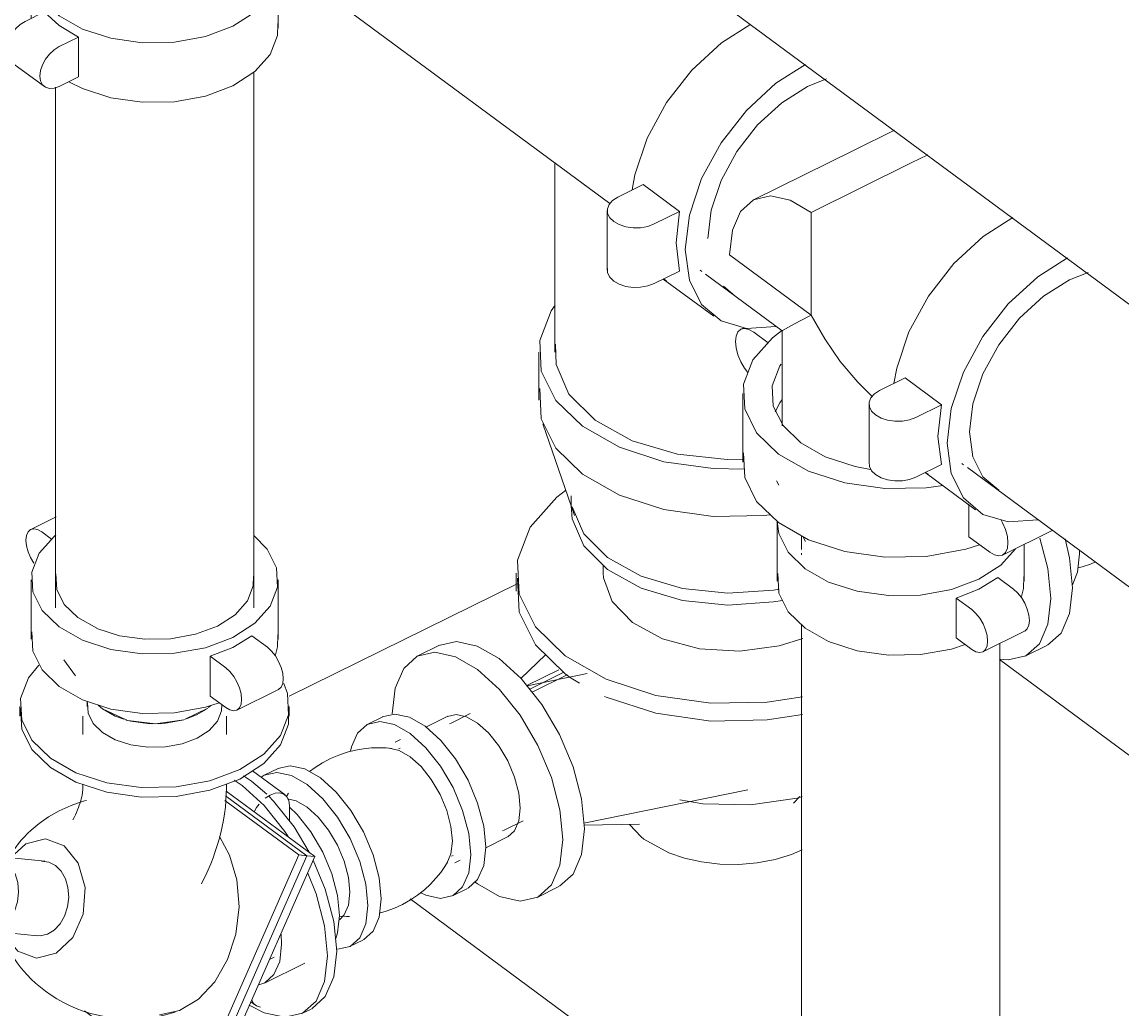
# Model space of a CAD drawing. Header units: metres. Extents: x 63 to 378, y -27 to 78.
# Drawn here: x 317.445 to 318.379, y 0.693 to 1.531 of the extents above; entities that cross this region are included whole.
import ezdxf

# ---------------------------------------------------------------- set-up
doc = ezdxf.new("R2010")
doc.units = ezdxf.units.M
for name, color, linetype, lineweight in [('A-FLOR', 7, 'Continuous', 9), ('M-EQPM', 7, 'Continuous', 18), ('P-PIPE', 7, 'Continuous', 18)]:
    doc.layers.add(name, color=color, linetype=linetype, lineweight=lineweight)

# ---------------------------------------------------------------- blocks, each defined once
blk = doc.blocks.new('Pump-Vertical_Inline-Taco-KV_D_Models - 4007D NEMA at 20 HP 3500 RPM TEFC-2128574-3D BOMBAS')
at = {"layer": 'M-EQPM', "color": 11, "true_color": 0xff8080}
for p, q in [((-59.37037, 1.4114), (-59.37037, 1.25013)), ((-59.38406, 1.25013), (-59.38406, 1.20951)), ((-59.38061, 1.18928), (-59.3538, 1.11142)), ((-59.35668, 1.12828), (-59.35668, 1.11816)), ((-59.32929, 1.06933), (-59.32929, 1.06251)), ((-59.40311, 1.06251), (-59.40311, 1.04733)), ((-59.46824, 1.00142), (-59.48668, 0.99231)), ((-58.97126, 0.99204), (-58.95283, 1.00115)), ((-59.37823, 0.99331), (-59.39922, 0.97315)), ((-59.36695, 0.98066), (-59.3942, 0.96719)), ((-59.34297, 0.97737), (-59.39403, 0.96697)), ((-59.39169, 0.96422), (-59.36344, 0.97818)), ((-59.35994, 0.97619), (-59.38968, 0.96149)), ((-59.36169, 0.97718), (-59.35652, 0.97355)), ((-59.35644, 0.9735), (-59.3496, 0.96912)), ((-59.4423, 0.94341), (-59.45854, 0.93539)), ((-59.34572, 0.85039), (-59.20677, 0.8787)), ((-59.16238, 0.87288), (-59.16796, 0.86746)), ((-59.41353, 0.8443), (-59.39729, 0.85233)), ((-59.34555, 0.8486), (-59.29844, 0.8495)), ((-59.43815, 0.80038), (-59.43604, 0.79878)), ((-59.3854, 0.78738), (-59.36696, 0.79649))]:
    blk.add_line(p, q, dxfattribs=at)
for points in [[(-59.37019, 1.29006, 0), (-59.37343, 1.28526, 0), (-59.38324, 1.26003, 0), (-59.38191, 1.23412, 0), (-59.36953, 1.2093, 0), (-59.34694, 1.18727, 0)], [(-59.36992, 1.25701, 0), (-59.36939, 1.23974, 0), (-59.35848, 1.21469, 0), (-59.33634, 1.19251, 0)], [(-59.34694, 1.14665, 0), (-59.36953, 1.16869, 0), (-59.38191, 1.1935, 0), (-59.38324, 1.21941, 0)], [(-59.34694, 1.18727, 0), (-59.31569, 1.16952, 0), (-59.27789, 1.15726, 0), (-59.23614, 1.15133, 0), (-59.20963, 1.15102, 0)], [(-59.33634, 1.19251, 0), (-59.30476, 1.17499, 0), (-59.26629, 1.16356, 0), (-59.22404, 1.15915, 0), (-59.21002, 1.15931, 0)], [(-59.18775, 1.11212, 0), (-59.19327, 1.11152, 0), (-59.23614, 1.11071, 0), (-59.27789, 1.11664, 0), (-59.31569, 1.1289, 0), (-59.34694, 1.14665, 0)], [(-59.36139, 1.13287, 0), (-59.36861, 1.1272, 0), (-59.39125, 1.10171, 0), (-59.4022, 1.07356, 0), (-59.40071, 1.04464, 0), (-59.3869, 1.01695, 0), (-59.36169, 0.99236, 0)], [(-59.32574, 1.06578, 0), (-59.34587, 1.08594, 0), (-59.35578, 1.10872, 0), (-59.3566, 1.12045, 0)], [(-59.35578, 1.11884, 0), (-59.34587, 1.09606, 0), (-59.32574, 1.0759, 0)], [(-59.32574, 1.0759, 0), (-59.34587, 1.09606, 0), (-59.35578, 1.11884, 0)], [(-58.99295, 0.98967, 0), (-58.98572, 0.98891, 0), (-58.97074, 0.99231, 0), (-58.95924, 1.00267, 0), (-58.95201, 1.0193, 0), (-58.94955, 1.04104, 0), (-58.95201, 1.06644, 0), (-58.95879, 1.09241, 0)], [(-58.93734, 1.09169, 0), (-58.93358, 1.07555, 0), (-58.93111, 1.05015, 0), (-58.93358, 1.02841, 0), (-58.94081, 1.01178, 0), (-58.95231, 1.00142, 0)], [(-59.32574, 1.0759, 0), (-59.29703, 1.05997, 0), (-59.26206, 1.04958, 0), (-59.22365, 1.04557, 0), (-59.18494, 1.04826, 0), (-59.18014, 1.04908, 0)], [(-59.18009, 1.04908, 0), (-59.18494, 1.04826, 0), (-59.22365, 1.04557, 0), (-59.26206, 1.04958, 0), (-59.29703, 1.05997, 0), (-59.32574, 1.0759, 0)], [(-59.17721, 1.03952, 0), (-59.18494, 1.03814, 0), (-59.22365, 1.03545, 0), (-59.26206, 1.03947, 0), (-59.29703, 1.04985, 0), (-59.32574, 1.06578, 0)], [(-59.4022, 1.05838, 0), (-59.40071, 1.02947, 0), (-59.3869, 1.00177, 0), (-59.36169, 0.97718, 0)], [(-59.32928, 1.06247, 0), (-59.32911, 1.05872, 0), (-59.32183, 1.03849, 0), (-59.30455, 1.0206, 0)], [(-59.30455, 1.0206, 0), (-59.27897, 1.00682, 0), (-59.24759, 0.99849, 0), (-59.21349, 0.99642, 0), (-59.18001, 1.00082, 0), (-59.15997, 1.00705, 0)], [(-59.46877, 1.00116, 0), (-59.45378, 1.00456, 0), (-59.43633, 1.00076, 0), (-59.4176, 0.99002, 0)], [(-59.43604, 0.98091, 0), (-59.45476, 0.99165, 0), (-59.47222, 0.99545, 0), (-59.4872, 0.99205, 0), (-59.4987, 0.98168, 0), (-59.50593, 0.96506, 0), (-59.5084, 0.94331, 0)], [(-59.4176, 0.99002, 0), (-59.39888, 0.97308, 0), (-59.38142, 0.95109, 0), (-59.36644, 0.92554, 0), (-59.35494, 0.89819, 0), (-59.34771, 0.87088, 0), (-59.34524, 0.84549, 0), (-59.34771, 0.82374, 0), (-59.35494, 0.80712, 0), (-59.36644, 0.79675, 0)], [(-59.36169, 0.99236, 0), (-59.32681, 0.97255, 0), (-59.28464, 0.95887, 0), (-59.23804, 0.95226, 0), (-59.1902, 0.95315, 0), (-59.1602, 0.95771, 0)], [(-59.43604, 0.79878, 0), (-59.41731, 0.78804, 0), (-59.39986, 0.78424, 0), (-59.38487, 0.78764, 0), (-59.37337, 0.79801, 0), (-59.36614, 0.81463, 0), (-59.36368, 0.83638, 0), (-59.36614, 0.86177, 0), (-59.37337, 0.88908, 0), (-59.38487, 0.91643, 0), (-59.39986, 0.94198, 0), (-59.41731, 0.96397, 0), (-59.43604, 0.98091, 0)], [(-59.32816, 0.95797, 0), (-59.32681, 0.95737, 0), (-59.28464, 0.94369, 0), (-59.23804, 0.93708, 0), (-59.1902, 0.93797, 0), (-59.16017, 0.94255, 0)], [(-59.26426, 0.87024, 0), (-59.24491, 0.86673, 0), (-59.20445, 0.86594, 0), (-59.16483, 0.87159, 0), (-59.16063, 0.87295, 0)], [(-59.30716, 0.84933, 0), (-59.29726, 0.83879, 0), (-59.29476, 0.83686, 0)], [(-59.29476, 0.83686, 0), (-59.27357, 0.82518, 0), (-59.26037, 0.82067, 0), (-59.24583, 0.8174, 0), (-59.23033, 0.81558, 0), (-59.21439, 0.81532, 0), (-59.19858, 0.81665, 0), (-59.18344, 0.81953, 0), (-59.16947, 0.8238, 0), (-59.16063, 0.82769, 0)]]:
    blk.add_polyline3d(points, dxfattribs=at)
blk = doc.blocks.new('Multi-Purpose Valve - Angle - 3-12 Inch - Flanged - 4_-V284-3D BOMBAS')
at = {"layer": 'P-PIPE', "color": 11, "true_color": 0xff8080}
for p, q in [((-59.82438, 0.94928), (-59.82438, 0.94121)), ((-59.59578, 0.94121), (-59.59578, 0.94928)), ((-59.77104, 0.94121), (-59.77104, 0.9255)), ((-59.64912, 0.9255), (-59.64912, 0.94121)), ((-59.63459, 0.89064), (-59.6279, 0.8861)), ((-59.77104, 0.88327), (-59.77104, 0.8805)), ((-59.64942, 0.87763), (-59.5742, 0.82205)), ((-59.64912, 0.8805), (-59.64912, 0.88348)), ((-59.63573, 0.88222), (-59.64249, 0.88681)), ((-59.6279, 0.8861), (-59.61495, 0.87505)), ((-59.58777, 0.82341), (-59.65039, 0.86968)), ((-59.64986, 0.87362), (-59.58099, 0.82273)), ((-59.58099, 0.82273), (-59.64986, 0.87362)), ((-59.80338, 0.81796), (-59.84592, 0.82221)), ((-59.67625, 0.62194), (-59.58777, 0.82341)), ((-59.58099, 0.82273), (-59.66947, 0.62126)), ((-59.66947, 0.62126), (-59.58099, 0.82273)), ((-59.5742, 0.82205), (-59.66268, 0.62058)), ((-59.58777, 0.82341), (-59.58099, 0.82273)), ((-59.5742, 0.82205), (-59.58099, 0.82273)), ((-59.84781, 0.80326), (-59.87617, 0.80609)), ((-59.8787, 0.78082), (-59.85034, 0.77798)), ((-59.85224, 0.75903), (-59.8097, 0.75477)), ((-59.61262, 0.73458), (-59.60872, 0.7365)), ((-59.7696, 0.69092), (-59.67625, 0.62194)), ((-59.58509, 0.68869), (-59.57726, 0.69256)), ((-59.67625, 0.62194), (-59.66947, 0.62126)), ((-59.66947, 0.62126), (-59.66268, 0.62058))]:
    blk.add_line(p, q, dxfattribs=at)
for points in [[(-59.80828, 0.98461, 0), (-59.81698, 0.97372, 0), (-59.82381, 0.95617, 0), (-59.82288, 0.93814, 0), (-59.81427, 0.92088, 0), (-59.79856, 0.90555, 0), (-59.77682, 0.8932, 0), (-59.75052, 0.88468, 0), (-59.72148, 0.88055, 0), (-59.69165, 0.88111, 0), (-59.66309, 0.88631, 0), (-59.63772, 0.89581, 0)], [(-59.63772, 0.89581, 0), (-59.61728, 0.90895, 0), (-59.60317, 0.92484, 0), (-59.59635, 0.94239, 0), (-59.59727, 0.96041, 0), (-59.60054, 0.96898, 0)], [(-59.63772, 0.88775, 0), (-59.66309, 0.87825, 0), (-59.69165, 0.87305, 0), (-59.72148, 0.87249, 0), (-59.75052, 0.87661, 0), (-59.77682, 0.88514, 0), (-59.79856, 0.89749, 0), (-59.81427, 0.91282, 0), (-59.82288, 0.93008, 0), (-59.82381, 0.9481, 0)], [(-59.59624, 0.94733, 0), (-59.59635, 0.93433, 0), (-59.60317, 0.91677, 0), (-59.61728, 0.90089, 0), (-59.63772, 0.88775, 0)], [(-59.77104, 0.8805, 0), (-59.77106, 0.87956, 0), (-59.77112, 0.87847, 0), (-59.77123, 0.87724, 0), (-59.77141, 0.87589, 0), (-59.77165, 0.87441, 0), (-59.77196, 0.87283, 0), (-59.77234, 0.87115, 0), (-59.77281, 0.86938, 0), (-59.77335, 0.86753, 0), (-59.77398, 0.86561, 0), (-59.77468, 0.86363, 0), (-59.77548, 0.86159, 0), (-59.77635, 0.85952, 0), (-59.7773, 0.85741, 0), (-59.77833, 0.85528, 0), (-59.77944, 0.85313, 0)], [(-59.64912, 0.8805, 0), (-59.64923, 0.87491, 0), (-59.64954, 0.86935, 0), (-59.65005, 0.86382, 0), (-59.65076, 0.85833, 0), (-59.65165, 0.85288, 0), (-59.65271, 0.84746, 0), (-59.65394, 0.84208, 0), (-59.65534, 0.83675, 0), (-59.65689, 0.83146, 0), (-59.6586, 0.82621, 0), (-59.66046, 0.82101, 0), (-59.66246, 0.81586, 0), (-59.6646, 0.81076, 0), (-59.66688, 0.80572, 0), (-59.6693, 0.80073, 0), (-59.67026, 0.79887, 0)], [(-59.59676, 0.83909, 0), (-59.59955, 0.84329, 0), (-59.617, 0.86528, 0), (-59.63573, 0.88222, 0)], [(-59.76789, 0.86971, 0), (-59.76966, 0.86925, 0), (-59.7754, 0.86745, 0), (-59.78089, 0.86542, 0), (-59.78611, 0.86319, 0), (-59.79106, 0.86079, 0), (-59.79572, 0.85826, 0), (-59.80009, 0.85561, 0), (-59.80419, 0.85288, 0), (-59.808, 0.85008, 0), (-59.81154, 0.84725, 0), (-59.81482, 0.84439, 0), (-59.81785, 0.84153, 0), (-59.82064, 0.83868, 0), (-59.8232, 0.83585, 0), (-59.82554, 0.83305, 0), (-59.82769, 0.83029, 0), (-59.82964, 0.82758, 0), (-59.83142, 0.82491, 0), (-59.83304, 0.8223, 0), (-59.83399, 0.82065, 0)], [(-59.61331, 0.87345, 0), (-59.60917, 0.86915, 0), (-59.59172, 0.84716, 0), (-59.57889, 0.82582, 0)], [(-59.83264, 0.82073, 0), (-59.81942, 0.83286, 0), (-59.80278, 0.83701, 0), (-59.78687, 0.83113, 0)], [(-59.78687, 0.83113, 0), (-59.77487, 0.81639, 0), (-59.76913, 0.7957, 0), (-59.77081, 0.77316, 0), (-59.77956, 0.75323, 0), (-59.79365, 0.73987, 0), (-59.8103, 0.73572, 0), (-59.8262, 0.74159, 0)], [(-59.70603, 0.6875, 0), (-59.6889, 0.69134, 0), (-59.67283, 0.70095, 0), (-59.65891, 0.7157, 0), (-59.64809, 0.73456, 0), (-59.6411, 0.75625, 0), (-59.63843, 0.7793, 0), (-59.64024, 0.80214, 0), (-59.64643, 0.8232, 0), (-59.655, 0.8389, 0)], [(-59.83679, 0.8186, 0), (-59.84241, 0.82149, 0), (-59.84848, 0.82228, 0), (-59.8546, 0.82091, 0), (-59.86034, 0.81747, 0), (-59.86531, 0.81221, 0), (-59.86918, 0.80547, 0)], [(-59.86137, 0.76264, 0), (-59.85574, 0.75975, 0), (-59.84967, 0.75896, 0), (-59.84355, 0.76033, 0), (-59.83781, 0.76377, 0), (-59.83284, 0.76903, 0), (-59.82898, 0.77577, 0), (-59.82648, 0.78351, 0), (-59.82553, 0.79175, 0), (-59.82617, 0.7999, 0), (-59.82838, 0.80743, 0), (-59.832, 0.8138, 0), (-59.83679, 0.8186, 0)], [(-59.81152, 0.75505, 0), (-59.80713, 0.7547, 0), (-59.80101, 0.75608, 0), (-59.79527, 0.75951, 0), (-59.7903, 0.76478, 0), (-59.78644, 0.77151, 0), (-59.78394, 0.77926, 0), (-59.78299, 0.78749, 0), (-59.78363, 0.79565, 0), (-59.78584, 0.80317, 0), (-59.78946, 0.80955, 0), (-59.79425, 0.81434, 0)], [(-59.79425, 0.81434, 0), (-59.79987, 0.81723, 0), (-59.80594, 0.81802, 0)], [(-59.57543, 0.81897, 0), (-59.56523, 0.79426, 0), (-59.558, 0.76695, 0), (-59.55554, 0.74156, 0), (-59.558, 0.71981, 0), (-59.56523, 0.70319, 0), (-59.57673, 0.69282, 0)], [(-59.87252, 0.80465, 0), (-59.87477, 0.80581, 0), (-59.8772, 0.80612, 0), (-59.87965, 0.80557, 0), (-59.88194, 0.8042, 0), (-59.88393, 0.80209, 0), (-59.88548, 0.7994, 0), (-59.88648, 0.7963, 0), (-59.88686, 0.79301, 0), (-59.8866, 0.78974, 0), (-59.88571, 0.78673, 0), (-59.88427, 0.78418, 0), (-59.88235, 0.78226, 0)], [(-59.88235, 0.78226, 0), (-59.8801, 0.78111, 0), (-59.87767, 0.78079, 0), (-59.87523, 0.78134, 0), (-59.87293, 0.78272, 0), (-59.87094, 0.78482, 0), (-59.8694, 0.78752, 0), (-59.8684, 0.79061, 0), (-59.86802, 0.79391, 0), (-59.86828, 0.79717, 0), (-59.86916, 0.80018, 0), (-59.87061, 0.80273, 0), (-59.87252, 0.80465, 0)], [(-59.84884, 0.80328, 0), (-59.84641, 0.80297, 0), (-59.84416, 0.80181, 0)], [(-59.62922, 0.69566, 0), (-59.617, 0.68935, 0), (-59.59955, 0.68555, 0), (-59.58457, 0.68895, 0), (-59.57307, 0.69932, 0), (-59.56584, 0.71594, 0), (-59.56337, 0.73769, 0), (-59.56584, 0.76308, 0), (-59.57307, 0.79038, 0), (-59.57999, 0.80802, 0)], [(-59.84416, 0.80181, 0), (-59.84225, 0.79989, 0), (-59.8408, 0.79734, 0), (-59.83992, 0.79433, 0), (-59.83966, 0.79107, 0), (-59.84004, 0.78778, 0), (-59.84104, 0.78468, 0), (-59.84258, 0.78198, 0), (-59.84457, 0.77988, 0), (-59.84687, 0.7785, 0), (-59.84931, 0.77796, 0)], [(-59.87178, 0.78031, 0), (-59.86977, 0.77381, 0), (-59.86615, 0.76744, 0), (-59.86137, 0.76264, 0)], [(-59.83985, 0.75701, 0), (-59.83881, 0.75415, 0), (-59.83763, 0.7512, 0), (-59.83629, 0.74817, 0), (-59.83477, 0.74506, 0), (-59.83307, 0.74187, 0), (-59.83117, 0.73861, 0), (-59.82905, 0.73527, 0), (-59.8267, 0.73188, 0), (-59.82411, 0.72844, 0), (-59.82126, 0.72497, 0), (-59.81813, 0.72147, 0), (-59.81473, 0.71798, 0), (-59.81103, 0.71451, 0), (-59.80703, 0.71109, 0), (-59.80272, 0.70774, 0), (-59.80261, 0.70765, 0)], [(-59.8262, 0.74159, 0), (-59.83821, 0.75634, 0), (-59.83884, 0.75766, 0)], [(-59.80261, 0.70765, 0), (-59.79799, 0.70441, 0), (-59.79307, 0.7013, 0), (-59.78786, 0.69836, 0), (-59.78236, 0.69561, 0), (-59.7766, 0.6931, 0), (-59.77061, 0.69084, 0), (-59.7644, 0.68888, 0), (-59.75803, 0.68723, 0), (-59.75151, 0.68591, 0), (-59.7449, 0.68493, 0), (-59.73824, 0.68432, 0), (-59.73157, 0.68407, 0), (-59.72494, 0.68418, 0), (-59.71839, 0.68463, 0), (-59.71196, 0.68543, 0), (-59.70568, 0.68654, 0), (-59.6996, 0.68795, 0), (-59.69374, 0.68962, 0), (-59.69262, 0.68998, 0)]]:
    blk.add_polyline3d(points, dxfattribs=at)
blk = doc.blocks.new('Victaulic-IPS-Tee-Reducing Tee-No V20-25 - Standard-2396261-3D BOMBAS')
at = {"layer": 'P-PIPE', "color": 11, "lineweight": 9, "true_color": 0xff8080}
for p, q in [((-59.08218, 1.43874), (-59.11649, 1.42178)), ((-59.11649, 1.42178), (-59.20129, 1.37988)), ((-59.15276, 1.36895), (-59.06797, 1.41085)), ((-59.05388, 1.41782), (-59.06797, 1.41085)), ((-59.15276, 1.28168), (-59.15276, 1.36895)), ((-59.2221, 1.33292), (-59.15276, 1.28168))]:
    blk.add_line(p, q, dxfattribs=at)
at = {"layer": 'P-PIPE', "color": 11, "true_color": 0xff8080}
for p, q in [((-59.24257, 1.3164), (-59.1775, 1.26832)), ((-59.17751, 1.26833), (-59.17751, 1.18761)), ((-59.02498, 1.15561), (-59.02357, 1.15457))]:
    blk.add_line(p, q, dxfattribs=at)
at = {"layer": 'P-PIPE', "color": 11, "lineweight": 9, "true_color": 0xff8080}
blk.add_polyline3d([(-59.15276, 1.36895, 0), (-59.17071, 1.37924, 0), (-59.18743, 1.38288, 0), (-59.2018, 1.37962, 0), (-59.21281, 1.36969, 0), (-59.21974, 1.35376, 0), (-59.2221, 1.33292, 0)], dxfattribs=at)
at = {"layer": 'P-PIPE', "color": 11, "true_color": 0xff8080}
for points in [[(-59.1775, 1.26832, 0), (-59.17726, 1.26855, 0), (-59.17468, 1.27007, 0), (-59.16956, 1.27285, 0), (-59.16219, 1.27675, 0), (-59.15276, 1.28168, 0)], [(-59.15276, 1.28168, 0), (-59.14143, 1.26142, 0), (-59.12828, 1.24235, 0), (-59.11339, 1.22478, 0), (-59.10102, 1.21273, 0)]]:
    blk.add_polyline3d(points, dxfattribs=at)
blk = doc.blocks.new('Victaulic-IPS-Rigid Coupling Style 07-W07-107 - Standard-V305-3D BOMBAS')
at = {"layer": 'P-PIPE', "color": 11, "true_color": 0xff8080}
for p, q in [((-58.93372, 1.31164), (-58.91773, 1.31797)), ((-59.07318, 1.22834), (-59.09481, 1.21765)), ((-59.0423, 1.20552), (-59.07318, 1.22834)), ((-59.10375, 1.20624), (-59.10375, 1.15565)), ((-59.06393, 1.19483), (-59.0423, 1.20552)), ((-59.0423, 1.15493), (-59.06393, 1.14424)), ((-59.05615, 1.14809), (-59.01342, 1.11651)), ((-59.05344, 1.14675), (-59.05587, 1.14814))]:
    blk.add_line(p, q, dxfattribs=at)
for points in [[(-59.08268, 1.22377, 0), (-59.08031, 1.23669, 0), (-59.06994, 1.26759, 0), (-59.05344, 1.29787, 0), (-59.03193, 1.32548, 0), (-59.0069, 1.34852, 0), (-58.98168, 1.3646, 0)], [(-58.93537, 1.33038, 0), (-58.96059, 1.3143, 0), (-58.98563, 1.29125, 0), (-59.00713, 1.26365, 0), (-59.02363, 1.23336, 0), (-59.034, 1.20247, 0), (-59.03754, 1.17306, 0), (-59.034, 1.14716, 0), (-59.02363, 1.12651, 0), (-59.00713, 1.11253, 0), (-58.98563, 1.10618, 0), (-58.96059, 1.10788, 0)], [(-58.99368, 1.13303, 0), (-59.00715, 1.14444, 0), (-59.01562, 1.1613, 0), (-59.01851, 1.18246, 0), (-59.01562, 1.20648, 0), (-59.00715, 1.23172, 0), (-58.99368, 1.25645, 0), (-58.97612, 1.279, 0), (-58.95566, 1.29782, 0), (-58.93372, 1.31164, 0)], [(-59.09481, 1.21765, 0), (-59.09917, 1.21485, 0), (-59.10218, 1.21146, 0), (-59.10363, 1.20771, 0), (-59.10344, 1.20387, 0), (-59.1016, 1.20018, 0), (-59.09825, 1.19691, 0), (-59.09361, 1.19428, 0), (-59.088, 1.19246, 0), (-59.0818, 1.19158, 0), (-59.07544, 1.1917, 0), (-59.06935, 1.19281, 0), (-59.06393, 1.19483, 0)], [(-59.0423, 1.15493, 0), (-59.04526, 1.17877, 0), (-59.0423, 1.20552, 0)], [(-59.06393, 1.14424, 0), (-59.06935, 1.14221, 0), (-59.07544, 1.1411, 0), (-59.0818, 1.14099, 0), (-59.088, 1.14187, 0), (-59.09361, 1.14368, 0), (-59.09825, 1.14632, 0), (-59.1016, 1.14959, 0), (-59.10344, 1.15327, 0), (-59.10363, 1.15712, 0)]]:
    blk.add_polyline3d(points, dxfattribs=at)
blk = doc.blocks.new('Victaulic-IPS-Reducer No 50-51 - AC-2417795-3D BOMBAS')
at = {"layer": 'P-PIPE', "color": 11, "true_color": 0xff8080}
for p, q in [((-59.78705, 0.9891), (-59.7771, 0.97548)), ((-59.76723, 0.95374), (-59.76723, 0.94928)), ((-59.75806, 0.95051), (-59.75432, 0.9474)), ((-59.66496, 0.94806), (-59.68465, 0.93833)), ((-59.6624, 0.95022), (-59.66428, 0.9486)), ((-59.66368, 0.9491), (-59.66229, 0.95032)), ((-59.65293, 0.94928), (-59.65293, 0.95083))]:
    blk.add_line(p, q, dxfattribs=at)
for points in [[(-59.75432, 0.92741, 0), (-59.76218, 0.93508, 0), (-59.76648, 0.94371, 0), (-59.76694, 0.95272, 0)], [(-59.65301, 0.95102, 0), (-59.65321, 0.94583, 0), (-59.65663, 0.93706, 0), (-59.66368, 0.92911, 0), (-59.6739, 0.92254, 0), (-59.68658, 0.9178, 0), (-59.70087, 0.91519, 0), (-59.71578, 0.91491, 0), (-59.7303, 0.91698, 0), (-59.74345, 0.92124, 0), (-59.75432, 0.92741, 0)], [(-59.75432, 0.9474, 0), (-59.74345, 0.94122, 0), (-59.73634, 0.93859, 0)], [(-59.73386, 0.93786, 0), (-59.73424, 0.93796, 0), (-59.75432, 0.9474, 0)], [(-59.68305, 0.93883, 0), (-59.6739, 0.94253, 0), (-59.66609, 0.94722, 0)], [(-59.73399, 0.9379, 0), (-59.7303, 0.93696, 0), (-59.71578, 0.9349, 0), (-59.71133, 0.93474, 0)], [(-59.68534, 0.93813, 0), (-59.70938, 0.93473, 0), (-59.73291, 0.9376, 0)], [(-59.70707, 0.93478, 0), (-59.70087, 0.93518, 0), (-59.68658, 0.93778, 0), (-59.68532, 0.93814, 0)]]:
    blk.add_polyline3d(points, dxfattribs=at)
blk = doc.blocks.new('Victaulic-IPS-Rigid Coupling Style 07-W07-107 - Standard-V350-3D BOMBAS')
at = {"layer": 'P-PIPE', "color": 11, "true_color": 0xff8080}
for p, q in [((-59.7937, 1.11033), (-59.81525, 1.09968)), ((-59.79748, 1.09137), (-59.80587, 1.09757)), ((-59.81485, 1.05704), (-59.81485, 1.00645)), ((-59.79312, 1.04885), (-59.7938, 1.06211)), ((-59.62611, 1.06014), (-59.62636, 1.05198)), ((-59.6053, 1.00645), (-59.6053, 1.05704)), ((-59.78678, 1.03614), (-59.79312, 1.04884)), ((-59.62636, 1.05197), (-59.63138, 1.03905)), ((-59.63139, 1.03905), (-59.64177, 1.02736)), ((-59.77521, 1.02486), (-59.78678, 1.03614)), ((-59.64177, 1.02736), (-59.65681, 1.01769)), ((-59.7592, 1.01577), (-59.77521, 1.02485)), ((-59.65681, 1.01768), (-59.67549, 1.0107)), ((-59.73985, 1.00949), (-59.7592, 1.01576)), ((-59.71847, 1.00645), (-59.73985, 1.00949)), ((-59.67549, 1.01069), (-59.69651, 1.00686)), ((-59.62765, 1.00952), (-59.61429, 0.99965)), ((-59.69652, 1.00686), (-59.71847, 1.00645)), ((-59.64968, 0.98216), (-59.66304, 0.99203)), ((-59.66304, 0.99203), (-59.66304, 0.9583)), ((-59.6403, 0.94632), (-59.60491, 0.96381)), ((-59.66304, 0.9583), (-59.64968, 0.94843))]:
    blk.add_line(p, q, dxfattribs=at)
for points in [[(-59.80587, 1.09757, 0), (-59.80934, 1.09956, 0), (-59.81257, 1.10026, 0), (-59.81534, 1.09963, 0), (-59.81747, 1.09771, 0), (-59.81881, 1.09464, 0), (-59.81927, 1.09061, 0), (-59.81881, 1.08591, 0), (-59.81747, 1.08085, 0), (-59.81534, 1.07578, 0), (-59.81257, 1.07105, 0)], [(-59.79392, 1.09502, 0), (-59.79514, 1.09401, 0), (-59.80808, 1.07945, 0), (-59.81433, 1.06336, 0), (-59.81348, 1.04684, 0), (-59.80559, 1.03101, 0), (-59.79118, 1.01696, 0)], [(-59.79118, 1.01696, 0), (-59.77125, 1.00564, 0), (-59.74715, 0.99782, 0), (-59.72053, 0.99404, 0), (-59.69319, 0.99456, 0), (-59.667, 0.99933, 0), (-59.64375, 1.00803, 0), (-59.62502, 1.02007, 0), (-59.61208, 1.03464, 0), (-59.60583, 1.05073, 0), (-59.60667, 1.06725, 0), (-59.61457, 1.08308, 0), (-59.62587, 1.09471, 0)], [(-59.79118, 0.96637, 0), (-59.80559, 0.98042, 0), (-59.81348, 0.99624, 0), (-59.81433, 1.01276, 0)], [(-59.62765, 1.00952, 0), (-59.64375, 0.9996, 0), (-59.66304, 0.99203, 0)], [(-59.60551, 1.01032, 0), (-59.60583, 1.00014, 0), (-59.60757, 0.99337, 0)], [(-59.61429, 0.99965, 0), (-59.61082, 0.99651, 0), (-59.60759, 0.99244, 0), (-59.60481, 0.98771, 0), (-59.60268, 0.98264, 0), (-59.60134, 0.97759, 0), (-59.60089, 0.97288, 0), (-59.60134, 0.96886, 0), (-59.60268, 0.96578, 0), (-59.60481, 0.96386, 0)], [(-59.6402, 0.94637, 0), (-59.63808, 0.94829, 0), (-59.63674, 0.95137, 0), (-59.63628, 0.95539, 0), (-59.63674, 0.9601, 0), (-59.63808, 0.96515, 0), (-59.6402, 0.97022, 0), (-59.64298, 0.97495, 0), (-59.64621, 0.97902, 0), (-59.64968, 0.98216, 0)], [(-59.65531, 0.95248, 0), (-59.667, 0.94873, 0), (-59.69319, 0.94396, 0), (-59.72053, 0.94345, 0), (-59.74715, 0.94723, 0), (-59.77125, 0.95505, 0), (-59.79118, 0.96637, 0)], [(-59.64968, 0.94843, 0), (-59.64621, 0.94644, 0), (-59.64298, 0.94574, 0), (-59.6403, 0.94632, 0)]]:
    blk.add_polyline3d(points, dxfattribs=at)
blk = doc.blocks.new('Victaulic-IPS-Rigid Coupling Style 07-W07-107 - Standard-V352-3D BOMBAS')
at = {"layer": 'P-PIPE', "color": 11, "true_color": 0xff8080}
for p, q in [((-59.17787, 1.46204), (-59.15593, 1.47586)), ((-59.15593, 1.47586), (-59.13995, 1.48218)), ((-59.19833, 1.44321), (-59.17787, 1.46204)), ((-59.21589, 1.42066), (-59.19833, 1.44321)), ((-59.22936, 1.39593), (-59.21589, 1.42066)), ((-59.29539, 1.39255), (-59.31702, 1.38186)), ((-59.26451, 1.36974), (-59.29539, 1.39255)), ((-59.23783, 1.37069), (-59.22936, 1.39593)), ((-59.32597, 1.37045), (-59.32597, 1.31986)), ((-59.28615, 1.35905), (-59.26451, 1.36974)), ((-59.24072, 1.34668), (-59.23783, 1.37069)), ((-59.26451, 1.31914), (-59.28615, 1.30845)), ((-59.27836, 1.3123), (-59.23563, 1.28072)), ((-59.27565, 1.31097), (-59.27808, 1.31236)), ((-59.21759, 1.2982), (-59.22741, 1.30632))]:
    blk.add_line(p, q, dxfattribs=at)
for points in [[(-59.30489, 1.38799, 0), (-59.30252, 1.4009, 0), (-59.29215, 1.4318, 0), (-59.27565, 1.46208, 0), (-59.25415, 1.48969, 0), (-59.22911, 1.51274, 0), (-59.20499, 1.52825, 0)], [(-59.15759, 1.49459, 0), (-59.1828, 1.47852, 0), (-59.20784, 1.45547, 0), (-59.22934, 1.42786, 0), (-59.24584, 1.39758, 0), (-59.25621, 1.36668, 0), (-59.25975, 1.33728, 0), (-59.25621, 1.31137, 0), (-59.24584, 1.29072, 0), (-59.22934, 1.27675, 0), (-59.20784, 1.27039, 0), (-59.1828, 1.27209, 0)], [(-59.31702, 1.38186, 0), (-59.32138, 1.37906, 0), (-59.32439, 1.37567, 0), (-59.32584, 1.37192, 0), (-59.32565, 1.36808, 0), (-59.32381, 1.3644, 0), (-59.32046, 1.36113, 0), (-59.31582, 1.35849, 0), (-59.31021, 1.35667, 0), (-59.30401, 1.35579, 0), (-59.29765, 1.35591, 0), (-59.29156, 1.35702, 0), (-59.28615, 1.35905, 0)], [(-59.26451, 1.31914, 0), (-59.26747, 1.34298, 0), (-59.26451, 1.36974, 0)], [(-59.28615, 1.30845, 0), (-59.29156, 1.30643, 0), (-59.29765, 1.30532, 0), (-59.30401, 1.3052, 0), (-59.31021, 1.30608, 0), (-59.31582, 1.3079, 0), (-59.32046, 1.31053, 0), (-59.32381, 1.3138, 0), (-59.32565, 1.31749, 0), (-59.32584, 1.32133, 0)]]:
    blk.add_polyline3d(points, dxfattribs=at)
blk = doc.blocks.new('Victaulic-IPS-Rigid Coupling Style 07-W07-107 - Standard-V354-3D BOMBAS')
at = {"layer": 'P-PIPE', "color": 11, "true_color": 0xff8080}
for p, q in [((-59.7937, 1.11033), (-59.81525, 1.09968)), ((-59.79748, 1.09137), (-59.80587, 1.09757)), ((-59.81485, 1.05704), (-59.81485, 1.00645)), ((-59.79312, 1.04885), (-59.7938, 1.06211)), ((-59.62611, 1.06014), (-59.62636, 1.05198)), ((-59.6053, 1.00645), (-59.6053, 1.05704)), ((-59.78678, 1.03614), (-59.79312, 1.04884)), ((-59.62636, 1.05197), (-59.63138, 1.03905)), ((-59.63139, 1.03905), (-59.64177, 1.02736)), ((-59.77521, 1.02486), (-59.78678, 1.03614)), ((-59.64177, 1.02736), (-59.65681, 1.01769)), ((-59.7592, 1.01577), (-59.77521, 1.02485)), ((-59.65681, 1.01768), (-59.67549, 1.0107)), ((-59.73985, 1.00949), (-59.7592, 1.01576)), ((-59.71847, 1.00645), (-59.73985, 1.00949)), ((-59.67549, 1.01069), (-59.69651, 1.00686)), ((-59.62765, 1.00952), (-59.61429, 0.99965)), ((-59.69652, 1.00686), (-59.71847, 1.00645)), ((-59.64968, 0.98216), (-59.66304, 0.99203)), ((-59.66304, 0.99203), (-59.66304, 0.9583)), ((-59.6403, 0.94632), (-59.60491, 0.96381)), ((-59.66304, 0.9583), (-59.64968, 0.94843))]:
    blk.add_line(p, q, dxfattribs=at)
for points in [[(-59.80587, 1.09757, 0), (-59.80934, 1.09956, 0), (-59.81257, 1.10026, 0), (-59.81534, 1.09963, 0), (-59.81747, 1.09771, 0), (-59.81881, 1.09464, 0), (-59.81927, 1.09061, 0), (-59.81881, 1.08591, 0), (-59.81747, 1.08085, 0), (-59.81534, 1.07578, 0), (-59.81257, 1.07105, 0)], [(-59.79392, 1.09502, 0), (-59.79514, 1.09401, 0), (-59.80808, 1.07945, 0), (-59.81433, 1.06336, 0), (-59.81348, 1.04684, 0), (-59.80559, 1.03101, 0), (-59.79118, 1.01696, 0)], [(-59.79118, 1.01696, 0), (-59.77125, 1.00564, 0), (-59.74715, 0.99782, 0), (-59.72053, 0.99404, 0), (-59.69319, 0.99456, 0), (-59.667, 0.99933, 0), (-59.64375, 1.00803, 0), (-59.62502, 1.02007, 0), (-59.61208, 1.03464, 0), (-59.60583, 1.05073, 0), (-59.60667, 1.06725, 0), (-59.61457, 1.08308, 0), (-59.62587, 1.09471, 0)], [(-59.79118, 0.96637, 0), (-59.80559, 0.98042, 0), (-59.81348, 0.99624, 0), (-59.81433, 1.01276, 0)], [(-59.62765, 1.00952, 0), (-59.64375, 0.9996, 0), (-59.66304, 0.99203, 0)], [(-59.60551, 1.01032, 0), (-59.60583, 1.00014, 0), (-59.60757, 0.99337, 0)], [(-59.61429, 0.99965, 0), (-59.61082, 0.99651, 0), (-59.60759, 0.99244, 0), (-59.60481, 0.98771, 0), (-59.60268, 0.98264, 0), (-59.60134, 0.97759, 0), (-59.60089, 0.97288, 0), (-59.60134, 0.96886, 0), (-59.60268, 0.96578, 0), (-59.60481, 0.96386, 0)], [(-59.6402, 0.94637, 0), (-59.63808, 0.94829, 0), (-59.63674, 0.95137, 0), (-59.63628, 0.95539, 0), (-59.63674, 0.9601, 0), (-59.63808, 0.96515, 0), (-59.6402, 0.97022, 0), (-59.64298, 0.97495, 0), (-59.64621, 0.97902, 0), (-59.64968, 0.98216, 0)], [(-59.65531, 0.95248, 0), (-59.667, 0.94873, 0), (-59.69319, 0.94396, 0), (-59.72053, 0.94345, 0), (-59.74715, 0.94723, 0), (-59.77125, 0.95505, 0), (-59.79118, 0.96637, 0)], [(-59.64968, 0.94843, 0), (-59.64621, 0.94644, 0), (-59.64298, 0.94574, 0), (-59.6403, 0.94632, 0)]]:
    blk.add_polyline3d(points, dxfattribs=at)
blk = doc.blocks.new('Victaulic-IPS-Rigid Coupling Style 07-W07-107 - Standard-V357-3D BOMBAS')
at = {"layer": 'P-PIPE', "color": 11, "true_color": 0xff8080}
for p, q in [((-59.60581, 1.56748), (-59.6001, 1.57031)), ((-59.60529, 1.52537), (-59.60529, 1.575)), ((-59.81484, 1.55967), (-59.81484, 1.5336)), ((-59.82003, 1.53104), (-59.80369, 1.53912)), ((-59.77474, 1.51773), (-59.79108, 1.50965)), ((-59.77475, 1.484), (-59.77474, 1.51773)), ((-59.83261, 1.49715), (-59.80366, 1.47576)), ((-59.79109, 1.47592), (-59.77475, 1.484))]:
    blk.add_line(p, q, dxfattribs=at)
for points in [[(-59.64373, 1.52695, 0), (-59.625, 1.539, 0), (-59.61207, 1.55356, 0), (-59.60581, 1.56965, 0), (-59.60531, 1.57498, 0)], [(-59.6001, 1.57031, 0), (-59.59586, 1.57298, 0), (-59.59277, 1.57572, 0)], [(-59.81188, 1.56106, 0), (-59.80557, 1.54994, 0), (-59.79117, 1.53589, 0), (-59.77124, 1.52457, 0), (-59.74714, 1.51675, 0), (-59.72051, 1.51297, 0), (-59.69317, 1.51348, 0), (-59.66699, 1.51825, 0), (-59.64373, 1.52695, 0)], [(-59.83161, 1.49653, 0), (-59.83422, 1.49873, 0), (-59.83586, 1.50199, 0), (-59.83641, 1.50608, 0), (-59.83585, 1.51072, 0), (-59.83422, 1.5156, 0), (-59.83161, 1.52038, 0), (-59.82822, 1.52473, 0), (-59.82427, 1.52837, 0), (-59.82003, 1.53104, 0)], [(-59.77474, 1.51773, 0), (-59.79117, 1.52746, 0), (-59.80369, 1.53912, 0)], [(-59.6055, 1.52924, 0), (-59.60581, 1.51906, 0), (-59.61207, 1.50297, 0), (-59.625, 1.48841, 0), (-59.64374, 1.47636, 0)], [(-59.79108, 1.50965, 0), (-59.79532, 1.50698, 0), (-59.79928, 1.50334, 0), (-59.80267, 1.49899, 0), (-59.80527, 1.49421, 0), (-59.80691, 1.48933, 0), (-59.80747, 1.48469, 0), (-59.80691, 1.4806, 0), (-59.80527, 1.47734, 0), (-59.80267, 1.47514, 0), (-59.79928, 1.47413, 0), (-59.79533, 1.4744, 0), (-59.79109, 1.47592, 0)], [(-59.64374, 1.47636, 0), (-59.66699, 1.46766, 0), (-59.69318, 1.46289, 0), (-59.72051, 1.46238, 0), (-59.74714, 1.46616, 0), (-59.77124, 1.47397, 0), (-59.78292, 1.47988, 0)]]:
    blk.add_polyline3d(points, dxfattribs=at)
blk = doc.blocks.new('Victaulic-IPS-Rigid Coupling Style 07-W07-107 - Standard-V358-3D BOMBAS')
at = {"layer": 'P-PIPE', "color": 11, "true_color": 0xff8080}
for p, q in [((-59.20983, 1.27098), (-59.21247, 1.26967)), ((-59.18948, 1.25824), (-59.20167, 1.26724)), ((-59.21102, 1.21508), (-59.21102, 1.15679)), ((-59.019, 1.12131), (-59.019, 1.09341)), ((-59.019, 1.09341), (-59.00131, 1.08034)), ((-58.99051, 1.0779), (-58.94771, 1.09906))]:
    blk.add_line(p, q, dxfattribs=at)
for points in [[(-59.20167, 1.26724, 0), (-59.20566, 1.26953, 0), (-59.20938, 1.27034, 0), (-59.21258, 1.26962, 0), (-59.21503, 1.2674, 0), (-59.21658, 1.26386, 0), (-59.2171, 1.25922, 0), (-59.21658, 1.2538, 0), (-59.21503, 1.24798, 0), (-59.21258, 1.24214, 0), (-59.20938, 1.23669, 0), (-59.20653, 1.23297, 0)], [(-59.17804, 1.2683, 0), (-59.18579, 1.2624, 0), (-59.20235, 1.24375, 0), (-59.21035, 1.22316, 0), (-59.20927, 1.20201, 0), (-59.19916, 1.18176, 0), (-59.18073, 1.16377, 0)], [(-59.1617, 1.17317, 0), (-59.17676, 1.18786, 0), (-59.18502, 1.20441, 0), (-59.1859, 1.22168, 0), (-59.17936, 1.2385, 0), (-59.17832, 1.2401, 0)], [(-59.10266, 1.15075, 0), (-59.11567, 1.15317, 0), (-59.14087, 1.16134, 0), (-59.1617, 1.17317, 0)], [(-59.18073, 1.10549, 0), (-59.19916, 1.12347, 0), (-59.20927, 1.14373, 0), (-59.21035, 1.16487, 0)], [(-59.18073, 1.16377, 0), (-59.15521, 1.14928, 0), (-59.12437, 1.13928, 0), (-59.09028, 1.13444, 0), (-59.05529, 1.13509, 0), (-59.04085, 1.13703, 0)], [(-59.00997, 1.08657, 0), (-59.02177, 1.08291, 0), (-59.05529, 1.07681, 0), (-59.09028, 1.07615, 0), (-59.12437, 1.08099, 0), (-59.15521, 1.091, 0), (-59.18073, 1.10549, 0)], [(-59.00131, 1.08034, 0), (-58.99731, 1.07805, 0), (-58.99359, 1.07724, 0), (-58.99039, 1.07796, 0), (-58.98794, 1.08017, 0), (-58.9864, 1.08372, 0), (-58.98587, 1.08836, 0), (-58.9864, 1.09377, 0), (-58.98794, 1.0996, 0), (-58.99039, 1.10544, 0), (-58.99184, 1.10811, 0)]]:
    blk.add_polyline3d(points, dxfattribs=at)
blk = doc.blocks.new('Victaulic-IPS-Reducer No 50-51 - AC-2397801-3D BOMBAS')
at = {"layer": 'P-PIPE', "color": 11, "true_color": 0xff8080}
for p, q in [((-59.18223, 1.14101), (-59.18043, 1.13719)), ((-59.16105, 1.09431), (-59.16105, 1.08272)), ((-59.15983, 1.09362), (-59.15781, 1.08935))]:
    blk.add_line(p, q, dxfattribs=at)
blk.add_polyline3d([(-59.17752, 1.21009, 0), (-59.17936, 1.20733, 0), (-59.18337, 1.19945, 0)], dxfattribs=at)
blk = doc.blocks.new('Victaulic-IPS-Rigid Coupling Style 07-W07-107 - Standard-V361-3D BOMBAS')
at = {"layer": 'P-PIPE', "color": 11, "true_color": 0xff8080}
for p, q in [((-59.18169, 1.10642), (-59.18169, 1.05591)), ((-58.97214, 1.05591), (-58.97214, 1.08698)), ((-58.99448, 1.05898), (-58.98112, 1.04911)), ((-59.01651, 1.03162), (-59.02987, 1.04149)), ((-59.02987, 1.04149), (-59.02987, 1.00776)), ((-59.00713, 0.99578), (-58.97174, 1.01327)), ((-59.02987, 1.00776), (-59.01651, 0.99789))]:
    blk.add_line(p, q, dxfattribs=at)
for points in [[(-59.18168, 1.1064, 0), (-59.18032, 1.0963, 0), (-59.17242, 1.08047, 0), (-59.15802, 1.06642, 0)], [(-59.15802, 1.06642, 0), (-59.13809, 1.0551, 0), (-59.11399, 1.04728, 0), (-59.08736, 1.0435, 0), (-59.06002, 1.04401, 0), (-59.03383, 1.04879, 0), (-59.01058, 1.05749, 0), (-58.99185, 1.06953, 0), (-58.97947, 1.08323, 0)], [(-59.15802, 1.01582, 0), (-59.17242, 1.02988, 0), (-59.18032, 1.0457, 0), (-59.18116, 1.06222, 0)], [(-58.99448, 1.05898, 0), (-59.01058, 1.04906, 0), (-59.02987, 1.04149, 0)], [(-58.97234, 1.05977, 0), (-58.97266, 1.04959, 0), (-58.97441, 1.04283, 0)], [(-58.98112, 1.04911, 0), (-58.97765, 1.04597, 0), (-58.97442, 1.0419, 0), (-58.97164, 1.03717, 0), (-58.96952, 1.0321, 0), (-58.96818, 1.02705, 0), (-58.96772, 1.02234, 0), (-58.96818, 1.01832, 0), (-58.96952, 1.01524, 0), (-58.97164, 1.01332, 0)], [(-59.00704, 0.99583, 0), (-59.00491, 0.99775, 0), (-59.00357, 1.00082, 0), (-59.00311, 1.00485, 0), (-59.00357, 1.00955, 0), (-59.00491, 1.01461, 0), (-59.00704, 1.01968, 0), (-59.00981, 1.02441, 0), (-59.01304, 1.02848, 0), (-59.01651, 1.03162, 0)], [(-59.02215, 1.00194, 0), (-59.03383, 0.99819, 0), (-59.06002, 0.99342, 0), (-59.08736, 0.99291, 0), (-59.11399, 0.99669, 0), (-59.13809, 1.00451, 0), (-59.15802, 1.01582, 0)], [(-59.01651, 0.99789, 0), (-59.01304, 0.9959, 0), (-59.00981, 0.9952, 0), (-59.00713, 0.99578, 0)]]:
    blk.add_polyline3d(points, dxfattribs=at)
blk = doc.blocks.new('C_S_L_Antivibratorio 2- Flanged - 4_-2764375-3D BOMBAS')
at = {"layer": 'P-PIPE', "color": 11, "true_color": 0xff8080}
for p, q in [((-59.51652, 0.94074), (-59.52924, 0.93445)), ((-59.60526, 0.89688), (-59.61661, 0.89127)), ((-59.59799, 0.87359), (-59.59642, 0.87571)), ((-59.45722, 0.78871), (-59.44449, 0.795)), ((-59.54459, 0.74554), (-59.53324, 0.75114))]:
    blk.add_line(p, q, dxfattribs=at)
for points in [[(-59.51689, 0.94055, 0), (-59.50623, 0.94296, 0), (-59.49382, 0.94026, 0), (-59.4805, 0.93263, 0), (-59.46719, 0.92058, 0), (-59.45478, 0.90494, 0), (-59.44412, 0.88678, 0), (-59.43594, 0.86732, 0), (-59.4308, 0.8479, 0), (-59.42905, 0.82985, 0)], [(-59.44177, 0.82356, 0), (-59.44353, 0.84162, 0), (-59.44867, 0.86103, 0), (-59.45684, 0.88049, 0), (-59.4675, 0.89865, 0), (-59.47991, 0.91429, 0), (-59.49323, 0.92634, 0), (-59.50655, 0.93398, 0), (-59.51896, 0.93668, 0), (-59.52961, 0.93426, 0), (-59.53779, 0.92689, 0), (-59.54293, 0.91507, 0), (-59.5437, 0.91148, 0)], [(-59.57856, 0.89411, 0), (-59.57386, 0.89762, 0), (-59.56751, 0.90163, 0), (-59.56081, 0.90516, 0), (-59.55385, 0.90814, 0), (-59.54678, 0.91054, 0), (-59.5397, 0.91234, 0), (-59.53274, 0.91356, 0), (-59.52599, 0.91424, 0), (-59.51954, 0.91443, 0), (-59.51343, 0.9142, 0), (-59.50908, 0.91379, 0)], [(-59.45736, 0.83508, 0), (-59.45858, 0.84766, 0), (-59.46216, 0.8612, 0), (-59.46786, 0.87476, 0), (-59.47529, 0.88742, 0), (-59.48394, 0.89833, 0), (-59.49323, 0.90673, 0), (-59.50251, 0.91205, 0), (-59.51116, 0.91393, 0)], [(-59.60563, 0.89669, 0), (-59.59498, 0.89911, 0), (-59.58271, 0.89646, 0)], [(-59.58257, 0.8964, 0), (-59.56925, 0.88877, 0), (-59.55593, 0.87672, 0), (-59.54352, 0.86108, 0), (-59.53287, 0.84292, 0), (-59.52469, 0.82346, 0), (-59.51955, 0.80405, 0), (-59.51779, 0.78599, 0)], [(-59.52914, 0.78038, 0), (-59.5309, 0.79844, 0), (-59.53604, 0.81785, 0), (-59.54421, 0.83731, 0), (-59.55487, 0.85548, 0), (-59.56728, 0.87112, 0), (-59.5806, 0.88316, 0), (-59.59392, 0.8908, 0), (-59.60633, 0.8935, 0), (-59.61698, 0.89108, 0), (-59.61957, 0.88948, 0)], [(-59.46216, 0.81606, 0), (-59.45858, 0.8243, 0), (-59.45736, 0.83508, 0)], [(-59.48473, 0.79143, 0), (-59.47991, 0.78919, 0), (-59.4675, 0.78649, 0), (-59.45684, 0.7889, 0), (-59.44867, 0.79627, 0), (-59.44353, 0.80809, 0), (-59.44177, 0.82356, 0)], [(-59.42905, 0.82985, 0), (-59.4308, 0.81438, 0), (-59.43594, 0.80256, 0), (-59.44412, 0.79519, 0)], [(-59.51915, 0.77405, 0), (-59.51358, 0.77564, 0), (-59.50653, 0.77824, 0), (-59.49966, 0.78143, 0), (-59.49306, 0.78514, 0), (-59.48686, 0.7893, 0), (-59.48113, 0.79383, 0), (-59.47594, 0.79862, 0), (-59.4713, 0.80357, 0), (-59.46722, 0.80858, 0), (-59.4637, 0.81357, 0), (-59.46138, 0.81727, 0)], [(-59.51779, 0.78599, 0), (-59.51955, 0.77052, 0), (-59.52469, 0.7587, 0), (-59.53287, 0.75133, 0)], [(-59.55487, 0.74331, 0), (-59.54421, 0.74572, 0), (-59.53604, 0.75309, 0), (-59.5309, 0.76491, 0), (-59.52914, 0.78038, 0)], [(-59.55317, 0.77153, 0), (-59.54732, 0.77106, 0), (-59.54469, 0.77102, 0)]]:
    blk.add_polyline3d(points, dxfattribs=at)
blk = doc.blocks.new('Victaulic-IPS-Rigid Coupling Style 07-W07-107 - Standard-V375-3D BOMBAS')
at = {"layer": 'P-PIPE', "color": 11, "true_color": 0xff8080}
for p, q in [((-59.59937, 0.87437), (-59.6269, 0.89471)), ((-59.59557, 0.85201), (-59.59557, 0.86544)), ((-59.60228, 0.74761), (-59.60271, 0.75605)), ((-59.6169, 0.71461), (-59.58271, 0.73151)), ((-59.62841, 0.69862), (-59.62453, 0.69576))]:
    blk.add_line(p, q, dxfattribs=at)
for points in [[(-59.59557, 0.86544, 0), (-59.59612, 0.86953, 0), (-59.59776, 0.87279, 0), (-59.60037, 0.87499, 0), (-59.60376, 0.876, 0), (-59.60771, 0.87573, 0), (-59.61195, 0.87421, 0), (-59.61619, 0.87154, 0)], [(-59.62133, 0.86654, 0), (-59.62354, 0.86354, 0), (-59.62558, 0.85997, 0)], [(-59.59551, 0.86402, 0), (-59.58924, 0.85781, 0), (-59.57748, 0.84301, 0), (-59.56739, 0.8258, 0), (-59.55965, 0.80738, 0), (-59.55478, 0.789, 0), (-59.55312, 0.7719, 0)], [(-59.55312, 0.7719, 0), (-59.55478, 0.75726, 0), (-59.55628, 0.75253, 0)], [(-59.62163, 0.71299, 0), (-59.61655, 0.71479, 0), (-59.60881, 0.72177, 0), (-59.60394, 0.73296, 0), (-59.60228, 0.74761, 0)], [(-59.62769, 0.70031, 0), (-59.62614, 0.69733, 0), (-59.62354, 0.69513, 0), (-59.62014, 0.69413, 0)]]:
    blk.add_polyline3d(points, dxfattribs=at)
blk = doc.blocks.new('Non-Connector - AC-2603212-3D BOMBAS')
at = {"layer": 'P-PIPE', "color": 11, "true_color": 0xff8080}
for p, q in [((-59.50178, 0.91402), (-59.50301, 0.91341)), ((-59.458, 0.82233), (-59.45677, 0.82293))]:
    blk.add_line(p, q, dxfattribs=at)
blk = doc.blocks.new('C_S_L_Antivibratorio 2- Flanged - 4_-V376-3D BOMBAS')
at = {"layer": 'P-PIPE', "color": 11, "true_color": 0xff8080}
blk.add_line((-58.92517, 1.08249), (-58.92509, 1.07891), dxfattribs=at)
for points in [[(-58.92509, 1.07891, 0), (-58.92684, 1.06344, 0), (-58.93123, 1.05277, 0)], [(-58.91147, 1.07228, 0), (-58.91592, 1.07037, 0), (-58.92299, 1.06797, 0), (-58.92643, 1.06709, 0)]]:
    blk.add_polyline3d(points, dxfattribs=at)
blk = doc.blocks.new('Non-Connector - AC-V377-3D BOMBAS')
at = {"layer": 'P-PIPE', "color": 11, "true_color": 0xff8080}
for p, q in [((-59.45854, 0.93539), (-59.45977, 0.93478)), ((-59.41476, 0.8437), (-59.41353, 0.8443))]:
    blk.add_line(p, q, dxfattribs=at)

msp = doc.modelspace()

# ---------------------------------------------------------------- linework, layer by layer
at = {"layer": 'A-FLOR'}
for p, q in [((317.86598, 1.05395), (317.67199, 0.95807)), ((318.52317, 0.80564), (318.27476, 0.9892)), ((317.77465, 0.786), (318.08679, 0.55536))]:
    msp.add_line(p, q, dxfattribs=at)
at = {"layer": 'P-PIPE', "color": 11, "true_color": 0xff8080}
for p, q in [((317.07277, 2.26047), (319.16538, 0.71419)), ((317.61443, 1.6201), (317.94421, 1.37639)), ((317.64201, 1.03326), (317.64203, 1.48781)), ((317.47375, 1.47524), (317.47373, 1.03327)), ((318.02076, 1.31982), (318.02216, 1.31879)), ((318.24759, 1.1522), (318.57712, 0.90867)), ((318.1069, 1.07969), (318.1069, 1.07817)), ((318.1069, 1.01878), (318.1069, 0.56535)), ((318.27518, 0.56535), (318.27518, 1.00285)), ((317.80659, 0.94108), (317.78817, 0.93197)), ((317.76663, 0.92133), (317.76213, 0.9191)), ((317.83887, 0.82953), (317.85723, 0.83861)), ((317.81277, 0.81663), (317.81727, 0.81886))]:
    msp.add_line(p, q, dxfattribs=at)
for points in [[(317.80633, 0.94095, 0), (317.81382, 0.94265, 0), (317.82255, 0.94075, 0), (317.83191, 0.93538, 0)], [(317.83191, 0.93538, 0), (317.84128, 0.92691, 0), (317.85, 0.91591, 0), (317.8575, 0.90314, 0), (317.86325, 0.88946, 0), (317.86686, 0.87581, 0), (317.86809, 0.86311, 0)], [(317.6707, 0.87113, 0), (317.67799, 0.8693, 0), (317.68735, 0.86394, 0)], [(317.68735, 0.86394, 0), (317.69672, 0.85547, 0), (317.70544, 0.84447, 0), (317.71294, 0.8317, 0), (317.71868, 0.81802, 0), (317.7223, 0.80436, 0), (317.72353, 0.79167, 0)], [(317.86809, 0.86311, 0), (317.86686, 0.85224, 0), (317.86325, 0.84393, 0), (317.8575, 0.83874, 0)], [(317.72353, 0.79167, 0), (317.7223, 0.78079, 0), (317.71868, 0.77248, 0), (317.71464, 0.76835, 0)]]:
    msp.add_polyline3d(points, dxfattribs=at)

# ---------------------------------------------------------------- block references
at = {"layer": 'M-EQPM', "color": 11, "true_color": 0xff8080}
msp.add_blockref('Pump-Vertical_Inline-Taco-KV_D_Models - 4007D NEMA at 20 HP 3500 RPM TEFC-2128574-3D BOMBAS', (377.26795, 0), dxfattribs=at)
at = {"layer": 'P-PIPE', "color": 11, "true_color": 0xff8080}
for name in ['Victaulic-IPS-Rigid Coupling Style 07-W07-107 - Standard-V357-3D BOMBAS', 'Victaulic-IPS-Rigid Coupling Style 07-W07-107 - Standard-V352-3D BOMBAS', 'Victaulic-IPS-Tee-Reducing Tee-No V20-25 - Standard-2396261-3D BOMBAS', 'Victaulic-IPS-Rigid Coupling Style 07-W07-107 - Standard-V305-3D BOMBAS', 'Victaulic-IPS-Rigid Coupling Style 07-W07-107 - Standard-V358-3D BOMBAS', 'Victaulic-IPS-Reducer No 50-51 - AC-2397801-3D BOMBAS', 'Victaulic-IPS-Rigid Coupling Style 07-W07-107 - Standard-V350-3D BOMBAS', 'Victaulic-IPS-Rigid Coupling Style 07-W07-107 - Standard-V354-3D BOMBAS', 'Victaulic-IPS-Rigid Coupling Style 07-W07-107 - Standard-V361-3D BOMBAS', 'C_S_L_Antivibratorio 2- Flanged - 4_-V376-3D BOMBAS', 'Multi-Purpose Valve - Angle - 3-12 Inch - Flanged - 4_-V284-3D BOMBAS', 'Victaulic-IPS-Reducer No 50-51 - AC-2417795-3D BOMBAS', 'C_S_L_Antivibratorio 2- Flanged - 4_-2764375-3D BOMBAS', 'Non-Connector - AC-V377-3D BOMBAS', 'Non-Connector - AC-2603212-3D BOMBAS', 'Victaulic-IPS-Rigid Coupling Style 07-W07-107 - Standard-V375-3D BOMBAS']:
    msp.add_blockref(name, (377.26795, 0), dxfattribs=at)

doc.saveas('drawing.dxf')
